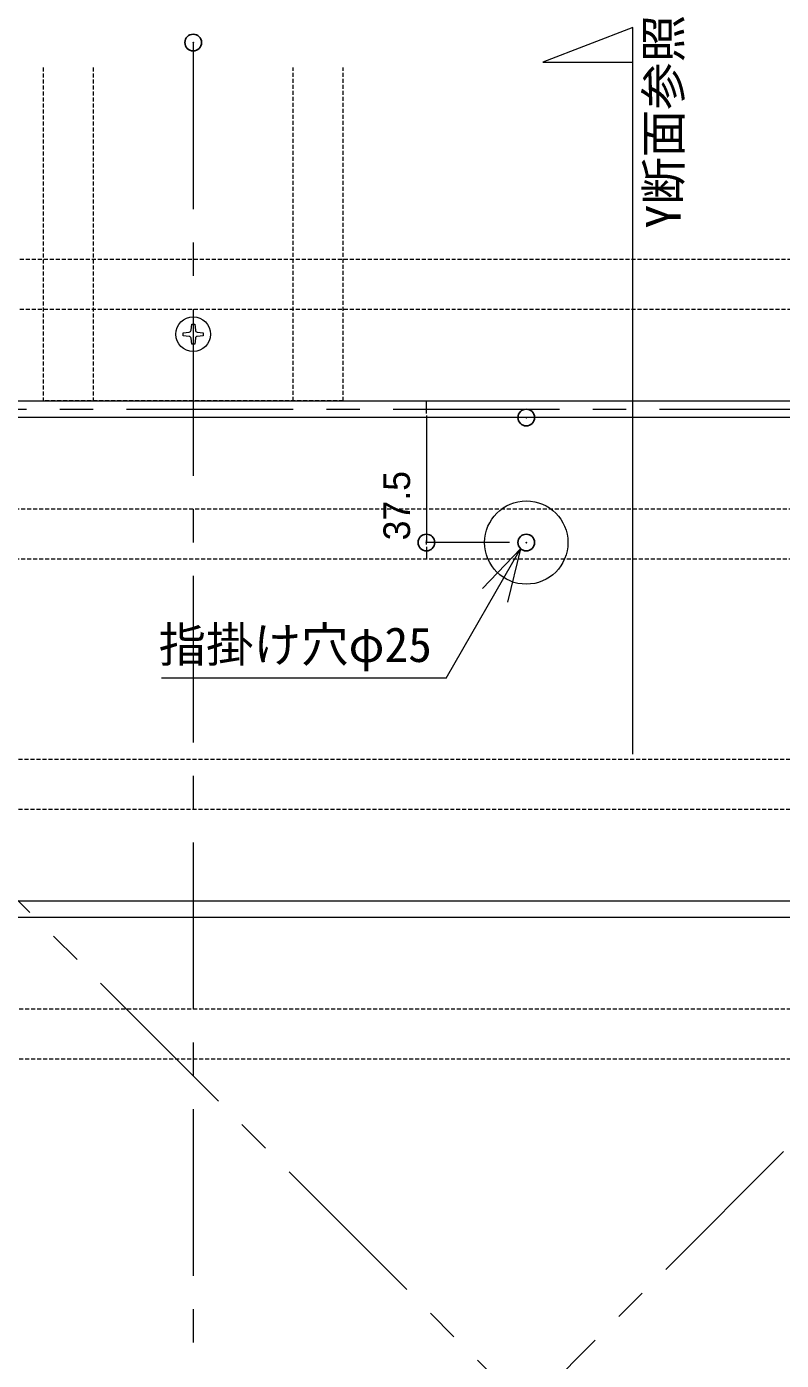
# Model space of a CAD drawing. Units: millimetres, scale not verified. Extents: x -829 to 829, y -160 to 161.
# Drawn here: x -712 to -666.7, y 3.7 to 83.7 of the extents above; entities that cross this region are included whole.
import ezdxf
from ezdxf.enums import TextEntityAlignment as Align

# ---------------------------------------------------------------- set-up
doc = ezdxf.new("R2010")
doc.units = ezdxf.units.MM
doc.header["$LTSCALE"] = 2
doc.header["$PDMODE"] = 32
doc.header["$PDSIZE"] = 1
doc.linetypes.add('CHAIN1', pattern=[8, 5, -1, 1, -1])
doc.linetypes.add('DASHED1', pattern=[1.8, 1.2, -0.6])
for name, color, linetype, lineweight in [('0-0_一般', 4, 'Continuous', 9), ('0-1_根太', 4, 'Continuous', 9), ('0-2_デッキ', 4, 'Continuous', 9), ('0-4_寸法', 7, 'Continuous', 9), ('0-5_0', 7, 'Continuous', 9), ('0-7_文字', 4, 'Continuous', 9), ('0-9_大引', 4, 'Continuous', 9)]:
    doc.layers.add(name, color=color, linetype=linetype, lineweight=lineweight)
doc.layers.add('0-6_Defpoints', color=7, linetype='Continuous')
doc.styles.add('Osaka', font='')
doc.styles.add('ＭＳ ゴシック', font='')
doc.styles.get('Osaka').set_extended_font_data('Osaka')
doc.styles.get('ＭＳ ゴシック').set_extended_font_data('MS Gothic')

# ---------------------------------------------------------------- blocks, each defined once
blk = doc.blocks.new('グループ-160-1')
at = {"layer": '0-9_大引', "color": 7, "linetype": 'DASHED1'}
for p, q in [((-6232.98, 872.51), (-4832.98, 872.51)), ((-6232.98, 842.51), (-4832.98, 842.51)), ((-4832.98, 722.51), (-6232.98, 722.51)), ((-4832.98, 692.51), (-6232.98, 692.51))]:
    blk.add_line(p, q, dxfattribs=at)
blk = doc.blocks.new('グループ-163-1')
at = {"layer": '0-1_根太', "linetype": 'DASHED1'}
for p, q in [((-5822.98, 987.51), (-5822.98, 787.51)), ((-5792.98, 987.51), (-5792.98, 787.51)), ((-5672.98, 787.51), (-5672.98, 987.51)), ((-5642.98, 787.51), (-5642.98, 987.51)), ((-5642.98, 787.51), (-5822.98, 787.51))]:
    blk.add_line(p, q, dxfattribs=at)
blk = doc.blocks.new('グループ-173-1')
at = {"layer": '0-0_一般', "color": 7}
blk.add_line((-1.3, 2.44), (-0.9, 6.03), dxfattribs=at)
for points in [[(-2.44, -1.3), (-6.03, -0.9), (-6.03, 0.9), (-2.44, 1.3)], [(-0.9, 6.03), (0.9, 6.03), (1.3, 2.44)], [(2.44, 1.3), (6.03, 0.9), (6.03, -0.9), (2.44, -1.3)], [(1.3, -2.44), (0.9, -6.03), (-0.9, -6.03), (-1.3, -2.44)]]:
    blk.add_lwpolyline(points, dxfattribs=at)
blk.add_circle((0, 0), 10.4, dxfattribs=at)
for centre, start, end in [((-2.58, 2.58), 276.34019, 353.65981), ((2.58, 2.58), 186.34019, 263.65981), ((-2.58, -2.58), 6.34019, 83.65981), ((2.58, -2.58), 96.34019, 173.65981)]:
    blk.add_arc(centre, 1.28, start, end, dxfattribs=at)
blk = doc.blocks.new('Machine Screw (Metric)-9')
at = {"layer": '0-0_一般'}
blk.add_blockref('グループ-173-1', (0, 0), dxfattribs=at)
blk = doc.blocks.new('_DOT')
at = {"layer": '0-5_0'}
for p, q in [((-1, 0), (-2, 0)), ((-0.5, 0), (0.5, 0))]:
    blk.add_line(p, q, dxfattribs=at)
blk = doc.blocks.new('グループ-348-1')
at = {"layer": '0-1_根太', "linetype": 'DASHED1'}
for p, q in [((-6042.98, 572.51), (-5042.98, 572.51)), ((-6042.98, 542.51), (-5042.98, 542.51)), ((-5042.98, 422.51), (-6042.98, 422.51)), ((-5042.98, 392.51), (-6042.98, 392.51))]:
    blk.add_line(p, q, dxfattribs=at)

msp = doc.modelspace()

# ---------------------------------------------------------------- linework, layer by layer
at = {"layer": '0-0_一般', "color": 7, "linetype": 'CHAIN1'}
for p, q in [((-702.026, 82.751), (-702.026, -79.749)), ((-802.026, 60.751), (-602.026, 60.751)), ((-741.526, 60.251), (-622.526, -58.749)), ((-741.526, -58.749), (-622.526, 60.251))]:
    msp.add_line(p, q, dxfattribs=at)
at = {"layer": '0-0_一般', "color": 7}
for q in [(-682.365, 52.365), (-703.934, 44.614)]:
    msp.add_line((-686.84, 44.614), q, dxfattribs=at)
at = {"layer": '0-0_一般'}
msp.add_lwpolyline([(-675.637, 40.051), (-675.637, 83.659), (-681.037, 81.569), (-675.637, 81.569)], dxfattribs=at)
at = {"layer": '0-0_一般', "color": 7}
msp.add_lwpolyline([(-684.648, 50), (-682.365, 52.365), (-683.16, 49.175)], dxfattribs=at)
msp.add_circle((-682.026, 52.751), 2.5, dxfattribs=at)
at = {"layer": '0-2_デッキ', "color": 1}
msp.add_line((-802.026, 61.251), (-602.026, 61.251), dxfattribs=at)
for points in [[(-622.526, 31.251), (-622.526, 60.251), (-741.526, 60.251), (-741.526, 31.251)], [(-622.526, 1.251), (-622.526, 30.251), (-741.526, 30.251), (-741.526, 1.251)]]:
    msp.add_lwpolyline(points, close=True, dxfattribs=at)
at = {"layer": '0-4_寸法'}
for p, q in [((-688.026, 60.752), (-688.026, 61.253)), ((-683.026, 60.251), (-688.026, 60.251)), ((-688.026, 60.251), (-688.026, 52.751)), ((-683.026, 52.751), (-688.026, 52.751)), ((-688.026, 52.25), (-688.026, 51.75))]:
    msp.add_line(p, q, dxfattribs=at)
at = {"layer": '0-6_Defpoints'}
for p in [(-702.026, 82.751), (-682.026, 60.251), (-688.026, 52.751), (-682.026, 52.751)]:
    msp.add_point(p, dxfattribs=at)

# ---------------------------------------------------------------- block references
at = {"layer": '0-0_一般', "xscale": 0.1, "yscale": 0.1}
msp.add_blockref('Machine Screw (Metric)-9', (-702.026, 65.251), dxfattribs=at)
at = {"layer": '0-1_根太', "xscale": 0.1, "yscale": 0.1}
for name in ['グループ-163-1', 'グループ-348-1']:
    msp.add_blockref(name, (-128.728, -17.5), dxfattribs=at)
at = {"layer": '0-4_寸法', "xscale": 0.2503723, "yscale": 0.2503723}
for p, rotation in [((-688.026, 60.251), 270), ((-688.026, 52.751), 90)]:
    msp.add_blockref('_DOT', p, dxfattribs=dict(at, rotation=rotation))
at = {"layer": '0-9_大引', "xscale": 0.1, "yscale": 0.1}
msp.add_blockref('グループ-160-1', (-128.728, -17.5), dxfattribs=at)

# ---------------------------------------------------------------- texts
at = {"layer": '0-0_一般', "style": 'ＭＳ ゴシック'}
msp.add_text('Y断面参照', height=2.089, rotation=90, dxfattribs=at).set_placement((-672.123, 71.597), align=Align.BOTTOM_LEFT)
at = {"layer": '0-4_寸法', "style": 'Osaka'}
msp.add_text('37.5', height=1.598, rotation=90, dxfattribs=at).set_placement((-688.526, 52.882), align=Align.BOTTOM_LEFT)
at = {"layer": '0-7_文字', "style": 'ＭＳ ゴシック'}
msp.add_text('指掛け穴φ25', height=2.09, dxfattribs=at).set_placement((-704.103, 44.955), align=Align.BOTTOM_LEFT)

doc.saveas('drawing.dxf')
